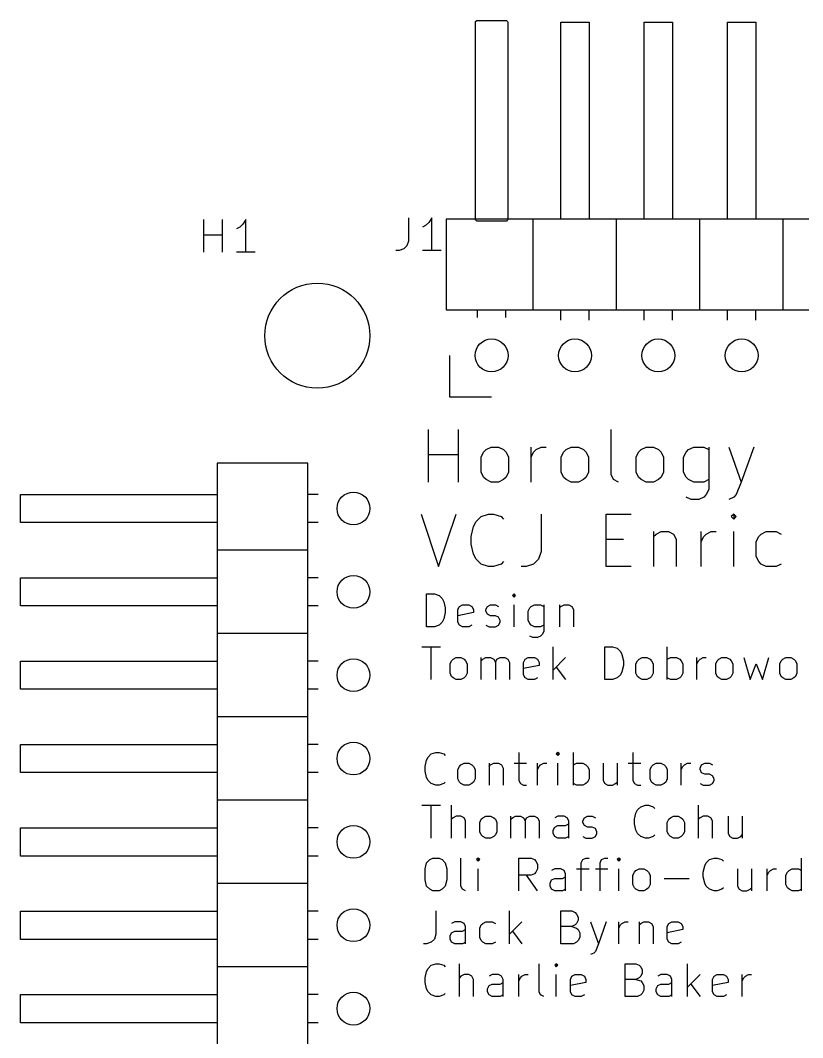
# Model space of a CAD drawing. Extents: x 75 to 186, y -155 to -43.
# Drawn here: x 75.1 to 98.94, y -74.29 to -43.29 of the extents above; entities that cross this region are included whole.
import ezdxf

# ---------------------------------------------------------------- set-up
doc = ezdxf.new("R2010")
doc.units = 0
doc.layers.add('BLACK', color=7, linetype='CONTINUOUS')

msp = doc.modelspace()

# ---------------------------------------------------------------- linework, layer by layer
at = {"layer": 'BLACK', "linetype": 'CONTINUOUS'}
for p, q in [((88.97, -43.35), (88.974567, -43.327039)), ((88.97, -49.35), (88.97, -43.35)), ((88.974567, -43.327039), (89.007039, -43.294567)), ((89.007039, -43.294567), (89.03, -43.29)), ((89.03, -43.29), (89.89, -43.29)), ((89.89, -43.29), (89.912961, -43.294567)), ((89.912961, -43.294567), (89.945433, -43.327039)), ((89.945433, -43.327039), (89.95, -43.35)), ((89.95, -43.35), (89.95, -49.35)), ((91.57, -43.35), (92.43, -43.35)), ((91.57, -49.35), (91.57, -43.35)), ((92.43, -43.35), (92.43, -49.35)), ((94.11, -43.35), (94.97, -43.35)), ((94.11, -49.35), (94.11, -43.35)), ((94.97, -43.35), (94.97, -49.35)), ((96.65, -43.35), (97.51, -43.35)), ((96.65, -49.35), (96.65, -43.35)), ((97.51, -43.35), (97.51, -49.35)), ((80.688095, -50.354819), (80.688095, -49.354819)), ((81.259523, -50.354819), (81.259523, -49.354819)), ((81.783333, -49.592914), (81.688095, -49.640533)), ((81.878571, -49.497676), (81.783333, -49.592914)), ((81.973809, -49.354819), (81.878571, -49.497676)), ((81.973809, -50.354819), (81.973809, -49.354819)), ((86.926666, -49.304819), (86.926666, -50.019104)), ((87.450476, -49.542914), (87.355238, -49.590533)), ((87.545714, -49.447676), (87.450476, -49.542914)), ((87.640952, -49.304819), (87.545714, -49.447676)), ((87.640952, -50.304819), (87.640952, -49.304819)), ((88.08, -49.35), (88.08, -52.11)), ((179.74, -49.35), (88.08, -49.35)), ((88.974567, -49.372961), (88.97, -49.35)), ((89.007039, -49.405433), (88.974567, -49.372961)), ((89.03, -49.41), (89.007039, -49.405433)), ((89.89, -49.41), (89.03, -49.41)), ((89.912961, -49.405433), (89.89, -49.41)), ((89.945433, -49.372961), (89.912961, -49.405433)), ((89.95, -49.35), (89.945433, -49.372961)), ((90.73, -52.11), (90.73, -49.35)), ((93.27, -52.11), (93.27, -49.35)), ((95.81, -52.11), (95.81, -49.35)), ((98.35, -52.11), (98.35, -49.35)), ((80.688095, -49.831009), (81.259523, -49.831009)), ((86.879047, -50.161961), (86.783809, -50.2572)), ((86.926666, -50.019104), (86.879047, -50.161961)), ((82.259523, -50.354819), (81.688095, -50.354819)), ((86.640952, -50.304819), (86.545714, -50.304819)), ((86.783809, -50.2572), (86.640952, -50.304819)), ((87.926666, -50.304819), (87.355238, -50.304819)), ((88.08, -52.11), (179.74, -52.11)), ((89.03, -52.34), (89.03, -52.11)), ((89.89, -52.34), (89.89, -52.11)), ((91.57, -52.422642), (91.57, -52.11)), ((92.43, -52.422642), (92.43, -52.11)), ((94.11, -52.422642), (94.11, -52.11)), ((94.97, -52.422642), (94.97, -52.11)), ((96.65, -52.422642), (96.65, -52.11)), ((97.51, -52.422642), (97.51, -52.11)), ((88.19, -54.77), (88.19, -53.5)), ((89.46, -54.77), (88.19, -54.77)), ((87.541478, -57.35955), (87.541478, -55.75955)), ((88.455764, -57.35955), (88.455764, -55.75955)), ((93.103382, -57.130979), (93.103382, -55.75955)), ((89.217668, -56.445264), (89.293858, -56.369074)), ((89.293858, -56.369074), (89.446239, -56.292883)), ((89.446239, -56.292883), (89.674811, -56.292883)), ((89.674811, -56.292883), (89.827192, -56.369074)), ((89.827192, -56.369074), (89.903382, -56.445264)), ((90.665287, -57.35955), (90.665287, -56.292883)), ((90.741477, -56.445264), (90.817668, -56.369074)), ((90.817668, -56.369074), (90.970049, -56.292883)), ((90.970049, -56.292883), (91.12243, -56.292883)), ((91.655763, -56.445264), (91.731953, -56.369074)), ((91.731953, -56.369074), (91.884334, -56.292883)), ((91.884334, -56.292883), (92.112906, -56.292883)), ((92.112906, -56.292883), (92.265287, -56.369074)), ((92.265287, -56.369074), (92.341477, -56.445264)), ((93.941477, -56.445264), (94.017667, -56.369074)), ((94.017667, -56.369074), (94.170048, -56.292883)), ((94.170048, -56.292883), (94.39862, -56.292883)), ((94.39862, -56.292883), (94.551001, -56.369074)), ((94.551001, -56.369074), (94.627191, -56.445264)), ((95.389096, -56.445264), (95.465286, -56.369074)), ((95.465286, -56.369074), (95.617667, -56.292883)), ((95.617667, -56.292883), (95.922429, -56.292883)), ((95.922429, -56.292883), (96.07481, -56.369074)), ((96.07481, -56.292883), (96.07481, -57.588121)), ((96.684334, -56.292883), (97.065286, -57.35955)), ((97.446239, -56.292883), (97.065286, -57.35955)), ((87.541478, -56.521455), (88.455764, -56.521455)), ((89.141477, -56.597645), (89.217668, -56.445264)), ((89.141477, -57.054788), (89.141477, -56.597645)), ((89.903382, -56.445264), (89.979573, -56.597645)), ((89.979573, -56.597645), (89.979573, -57.054788)), ((90.665287, -56.597645), (90.741477, -56.445264)), ((91.579572, -56.597645), (91.655763, -56.445264)), ((91.579572, -57.054788), (91.579572, -56.597645)), ((92.341477, -56.445264), (92.417668, -56.597645)), ((92.417668, -56.597645), (92.417668, -57.054788)), ((93.865286, -56.597645), (93.941477, -56.445264)), ((93.865286, -57.054788), (93.865286, -56.597645)), ((94.627191, -56.445264), (94.703382, -56.597645)), ((94.703382, -56.597645), (94.703382, -57.054788)), ((95.312905, -56.597645), (95.389096, -56.445264)), ((95.312905, -57.054788), (95.312905, -56.597645)), ((81.1, -56.785), (81.1, -148.445)), ((83.86, -56.785), (81.1, -56.785)), ((83.86, -148.445), (83.86, -56.785)), ((89.217668, -57.207169), (89.141477, -57.054788)), ((89.293858, -57.28336), (89.217668, -57.207169)), ((89.446239, -57.35955), (89.293858, -57.28336)), ((89.827192, -57.28336), (89.674811, -57.35955)), ((89.903382, -57.207169), (89.827192, -57.28336)), ((89.979573, -57.054788), (89.903382, -57.207169)), ((91.655763, -57.207169), (91.579572, -57.054788)), ((91.731953, -57.28336), (91.655763, -57.207169)), ((91.884334, -57.35955), (91.731953, -57.28336)), ((92.265287, -57.28336), (92.112906, -57.35955)), ((92.341477, -57.207169), (92.265287, -57.28336)), ((92.417668, -57.054788), (92.341477, -57.207169)), ((93.179572, -57.28336), (93.103382, -57.130979)), ((93.331953, -57.35955), (93.179572, -57.28336)), ((93.941477, -57.207169), (93.865286, -57.054788)), ((94.017667, -57.28336), (93.941477, -57.207169)), ((94.170048, -57.35955), (94.017667, -57.28336)), ((94.551001, -57.28336), (94.39862, -57.35955)), ((94.627191, -57.207169), (94.551001, -57.28336)), ((94.703382, -57.054788), (94.627191, -57.207169)), ((95.389096, -57.207169), (95.312905, -57.054788)), ((95.465286, -57.28336), (95.389096, -57.207169)), ((95.617667, -57.35955), (95.465286, -57.28336)), ((96.07481, -57.28336), (95.922429, -57.35955)), ((89.674811, -57.35955), (89.446239, -57.35955)), ((92.112906, -57.35955), (91.884334, -57.35955)), ((94.39862, -57.35955), (94.170048, -57.35955)), ((95.922429, -57.35955), (95.617667, -57.35955)), ((96.07481, -57.588121), (95.99862, -57.740502)), ((97.065286, -57.35955), (96.912905, -57.740502)), ((75.1, -57.735), (81.1, -57.735)), ((75.1, -58.595), (75.1, -57.735)), ((84.172642, -57.735), (83.86, -57.735)), ((95.541477, -57.892883), (95.389096, -57.816693)), ((95.770048, -57.892883), (95.541477, -57.892883)), ((95.922429, -57.816693), (95.770048, -57.892883)), ((95.99862, -57.740502), (95.922429, -57.816693)), ((96.836715, -57.816693), (96.684334, -57.892883)), ((96.912905, -57.740502), (96.836715, -57.816693)), ((87.312906, -58.33546), (87.84624, -59.93546)), ((87.84624, -59.93546), (88.379573, -58.33546)), ((88.912907, -58.716412), (88.989097, -58.564031)), ((88.989097, -58.564031), (89.141478, -58.41165)), ((89.141478, -58.41165), (89.37005, -58.33546)), ((89.37005, -58.33546), (89.522431, -58.33546)), ((89.522431, -58.33546), (89.751002, -58.41165)), ((89.751002, -58.41165), (89.827193, -58.487841)), ((90.97005, -58.33546), (90.97005, -59.478317)), ((92.951003, -59.93546), (92.951003, -58.33546)), ((92.951003, -58.33546), (93.712908, -58.33546)), ((96.836717, -58.33546), (96.760526, -58.41165)), ((96.760526, -58.41165), (96.836717, -58.487841)), ((96.912907, -58.41165), (96.836717, -58.33546)), ((96.836717, -58.33546), (96.836717, -58.487841)), ((96.836717, -58.487841), (96.912907, -58.41165)), ((81.1, -58.595), (75.1, -58.595)), ((84.172642, -58.595), (83.86, -58.595)), ((88.836716, -59.021174), (88.912907, -58.716412)), ((94.398622, -58.868793), (94.398622, -59.93546)), ((94.474812, -58.944984), (94.627193, -58.868793)), ((94.627193, -58.868793), (94.855765, -58.868793)), ((94.855765, -58.868793), (95.008146, -58.944984)), ((95.846241, -59.93546), (95.846241, -58.868793)), ((95.998622, -58.944984), (96.151003, -58.868793)), ((96.151003, -58.868793), (96.303384, -58.868793)), ((96.836717, -59.93546), (96.836717, -58.868793)), ((97.674812, -58.944984), (97.827193, -58.868793)), ((97.827193, -58.868793), (98.131955, -58.868793)), ((98.131955, -58.868793), (98.284336, -58.944984)), ((88.836716, -59.249746), (88.836716, -59.021174)), ((92.951003, -59.097365), (93.484336, -59.097365)), ((94.398622, -59.021174), (94.474812, -58.944984)), ((95.008146, -58.944984), (95.084336, -59.097365)), ((95.084336, -59.097365), (95.084336, -59.93546)), ((95.846241, -59.173555), (95.922431, -59.021174)), ((95.922431, -59.021174), (95.998622, -58.944984)), ((97.522431, -59.173555), (97.598622, -59.021174)), ((97.522431, -59.630698), (97.522431, -59.173555)), ((97.598622, -59.021174), (97.674812, -58.944984)), ((83.86, -59.435), (81.1, -59.435)), ((88.912907, -59.554508), (88.836716, -59.249746)), ((90.97005, -59.478317), (90.893859, -59.706889)), ((88.989097, -59.706889), (88.912907, -59.554508)), ((89.141478, -59.85927), (88.989097, -59.706889)), ((89.827193, -59.783079), (89.751002, -59.85927)), ((90.893859, -59.706889), (90.741478, -59.85927)), ((97.598622, -59.783079), (97.522431, -59.630698)), ((97.674812, -59.85927), (97.598622, -59.783079)), ((89.37005, -59.93546), (89.141478, -59.85927)), ((89.522431, -59.93546), (89.37005, -59.93546)), ((89.751002, -59.85927), (89.522431, -59.93546)), ((90.512907, -59.93546), (90.360526, -59.93546)), ((90.741478, -59.85927), (90.512907, -59.93546)), ((93.712908, -59.93546), (92.951003, -59.93546)), ((97.827193, -59.93546), (97.674812, -59.85927)), ((98.131955, -59.93546), (97.827193, -59.93546)), ((98.284336, -59.85927), (98.131955, -59.93546)), ((75.1, -60.275), (81.1, -60.275)), ((75.1, -61.135), (75.1, -60.275)), ((84.172642, -60.275), (83.86, -60.275)), ((87.478884, -61.767419), (87.478884, -60.767419)), ((87.478884, -60.767419), (87.716979, -60.767419)), ((87.716979, -60.767419), (87.859836, -60.815038)), ((87.859836, -60.815038), (87.955074, -60.910276)), ((87.955074, -60.910276), (88.002693, -61.005514)), ((88.002693, -61.005514), (88.050312, -61.19599)), ((90.145551, -60.767419), (90.097932, -60.815038)), ((90.097932, -60.815038), (90.145551, -60.862657)), ((90.19317, -60.815038), (90.145551, -60.767419)), ((90.145551, -60.767419), (90.145551, -60.862657)), ((90.145551, -60.862657), (90.19317, -60.815038)), ((81.1, -61.135), (75.1, -61.135)), ((84.172642, -61.135), (83.86, -61.135)), ((88.050312, -61.338847), (88.002693, -61.529323)), ((88.050312, -61.19599), (88.050312, -61.338847)), ((88.431265, -61.243609), (88.478884, -61.148371)), ((88.431265, -61.624561), (88.431265, -61.243609)), ((88.907455, -61.338847), (88.431265, -61.434085)), ((88.478884, -61.148371), (88.574122, -61.100752)), ((88.574122, -61.100752), (88.764598, -61.100752)), ((88.764598, -61.100752), (88.859836, -61.148371)), ((88.859836, -61.148371), (88.907455, -61.243609)), ((88.907455, -61.243609), (88.907455, -61.338847)), ((89.288408, -61.243609), (89.336027, -61.148371)), ((89.288408, -61.291228), (89.288408, -61.243609)), ((89.336027, -61.386466), (89.288408, -61.291228)), ((89.336027, -61.148371), (89.431265, -61.100752)), ((89.431265, -61.100752), (89.574122, -61.100752)), ((89.574122, -61.100752), (89.66936, -61.148371)), ((90.145551, -61.767419), (90.145551, -61.100752)), ((90.574122, -61.291228), (90.621741, -61.19599)), ((90.574122, -61.576942), (90.574122, -61.291228)), ((90.621741, -61.19599), (90.66936, -61.148371)), ((90.66936, -61.148371), (90.764598, -61.100752)), ((90.764598, -61.100752), (90.955074, -61.100752)), ((90.955074, -61.100752), (91.050312, -61.148371)), ((91.050312, -61.100752), (91.050312, -61.910276)), ((91.526503, -61.100752), (91.526503, -61.767419)), ((91.526503, -61.19599), (91.574122, -61.148371)), ((91.574122, -61.148371), (91.66936, -61.100752)), ((91.66936, -61.100752), (91.812217, -61.100752)), ((91.812217, -61.100752), (91.907455, -61.148371)), ((91.907455, -61.148371), (91.955074, -61.243609)), ((91.955074, -61.243609), (91.955074, -61.767419)), ((87.955074, -61.624561), (87.859836, -61.7198)), ((88.002693, -61.529323), (87.955074, -61.624561)), ((88.478884, -61.7198), (88.431265, -61.624561)), ((89.431265, -61.434085), (89.336027, -61.386466)), ((89.574122, -61.434085), (89.431265, -61.434085)), ((89.66936, -61.481704), (89.574122, -61.434085)), ((89.716979, -61.576942), (89.66936, -61.481704)), ((89.66936, -61.7198), (89.716979, -61.624561)), ((89.716979, -61.624561), (89.716979, -61.576942)), ((90.621741, -61.67218), (90.574122, -61.576942)), ((90.66936, -61.7198), (90.621741, -61.67218)), ((83.86, -61.975), (81.1, -61.975)), ((87.716979, -61.767419), (87.478884, -61.767419)), ((87.859836, -61.7198), (87.716979, -61.767419)), ((88.574122, -61.767419), (88.478884, -61.7198)), ((88.764598, -61.767419), (88.574122, -61.767419)), ((88.859836, -61.7198), (88.764598, -61.767419)), ((89.288408, -61.7198), (89.383646, -61.767419)), ((89.383646, -61.767419), (89.574122, -61.767419)), ((89.574122, -61.767419), (89.66936, -61.7198)), ((90.764598, -61.767419), (90.66936, -61.7198)), ((90.955074, -61.767419), (90.764598, -61.767419)), ((91.050312, -61.7198), (90.955074, -61.767419)), ((91.050312, -61.910276), (91.002693, -62.005514)), ((90.716979, -62.100752), (90.621741, -62.053133)), ((90.859836, -62.100752), (90.716979, -62.100752)), ((90.955074, -62.053133), (90.859836, -62.100752)), ((91.002693, -62.005514), (90.955074, -62.053133)), ((87.336027, -62.377363), (87.907455, -62.377363)), ((87.621741, -63.377363), (87.621741, -62.377363)), ((91.336027, -63.377363), (91.336027, -62.377363)), ((92.907456, -63.377363), (92.907456, -62.377363)), ((92.907456, -62.377363), (93.145551, -62.377363)), ((93.145551, -62.377363), (93.288408, -62.424982)), ((93.288408, -62.424982), (93.383646, -62.52022)), ((93.383646, -62.52022), (93.431265, -62.615458)), ((93.431265, -62.615458), (93.478884, -62.805934)), ((94.812218, -63.377363), (94.812218, -62.377363)), ((75.1, -62.815), (81.1, -62.815)), ((75.1, -63.675), (75.1, -62.815)), ((84.172642, -62.815), (83.86, -62.815)), ((88.19317, -62.901172), (88.240789, -62.805934)), ((88.19317, -63.186886), (88.19317, -62.901172)), ((88.240789, -62.805934), (88.288408, -62.758315)), ((88.288408, -62.758315), (88.383646, -62.710696)), ((88.383646, -62.710696), (88.526503, -62.710696)), ((88.526503, -62.710696), (88.621741, -62.758315)), ((88.621741, -62.758315), (88.66936, -62.805934)), ((88.66936, -62.805934), (88.716979, -62.901172)), ((88.716979, -62.901172), (88.716979, -63.186886)), ((89.145551, -63.377363), (89.145551, -62.710696)), ((89.145551, -62.805934), (89.19317, -62.758315)), ((89.19317, -62.758315), (89.288408, -62.710696)), ((89.288408, -62.710696), (89.431265, -62.710696)), ((89.431265, -62.710696), (89.526503, -62.758315)), ((89.526503, -62.758315), (89.574122, -62.853553)), ((89.574122, -62.853553), (89.621741, -62.758315)), ((89.574122, -62.853553), (89.574122, -63.377363)), ((89.621741, -62.758315), (89.716979, -62.710696)), ((89.716979, -62.710696), (89.859836, -62.710696)), ((89.859836, -62.710696), (89.955075, -62.758315)), ((89.955075, -62.758315), (90.002694, -62.853553)), ((90.002694, -62.853553), (90.002694, -63.377363)), ((90.431265, -62.853553), (90.478884, -62.758315)), ((90.431265, -63.234505), (90.431265, -62.853553)), ((90.478884, -62.758315), (90.574122, -62.710696)), ((90.574122, -62.710696), (90.764598, -62.710696)), ((90.764598, -62.710696), (90.859836, -62.758315)), ((90.859836, -62.758315), (90.907455, -62.853553)), ((90.907455, -62.853553), (90.907455, -62.948791)), ((91.716979, -62.710696), (91.336027, -63.091648)), ((93.478884, -62.805934), (93.478884, -62.948791)), ((93.859837, -62.901172), (93.907456, -62.805934)), ((93.859837, -63.186886), (93.859837, -62.901172)), ((93.907456, -62.805934), (93.955075, -62.758315)), ((93.955075, -62.758315), (94.050313, -62.710696)), ((94.050313, -62.710696), (94.19317, -62.710696)), ((94.19317, -62.710696), (94.288408, -62.758315)), ((94.288408, -62.758315), (94.336027, -62.805934)), ((94.336027, -62.805934), (94.383646, -62.901172)), ((94.383646, -62.901172), (94.383646, -63.186886)), ((94.812218, -62.758315), (94.907456, -62.710696)), ((94.907456, -62.710696), (95.097932, -62.710696)), ((95.097932, -62.710696), (95.19317, -62.758315)), ((95.19317, -62.758315), (95.240789, -62.805934)), ((95.240789, -62.805934), (95.288408, -62.901172)), ((95.288408, -62.901172), (95.288408, -63.186886)), ((95.71698, -63.377363), (95.71698, -62.710696)), ((95.71698, -62.901172), (95.764599, -62.805934)), ((95.764599, -62.805934), (95.812218, -62.758315)), ((95.812218, -62.758315), (95.907456, -62.710696)), ((95.907456, -62.710696), (96.002694, -62.710696)), ((96.288409, -62.901172), (96.336028, -62.805934)), ((96.288409, -63.186886), (96.288409, -62.901172)), ((96.336028, -62.805934), (96.383647, -62.758315)), ((96.383647, -62.758315), (96.478885, -62.710696)), ((96.478885, -62.710696), (96.621742, -62.710696)), ((96.621742, -62.710696), (96.71698, -62.758315)), ((96.71698, -62.758315), (96.764599, -62.805934)), ((96.764599, -62.805934), (96.812218, -62.901172)), ((96.812218, -62.901172), (96.812218, -63.186886)), ((97.145552, -62.710696), (97.336028, -63.377363)), ((97.336028, -63.377363), (97.526504, -62.901172)), ((97.526504, -62.901172), (97.71698, -63.377363)), ((97.71698, -63.377363), (97.907456, -62.710696)), ((98.24079, -62.901172), (98.288409, -62.805934)), ((98.24079, -63.186886), (98.24079, -62.901172)), ((98.288409, -62.805934), (98.336028, -62.758315)), ((98.336028, -62.758315), (98.431266, -62.710696)), ((98.431266, -62.710696), (98.574123, -62.710696)), ((98.574123, -62.710696), (98.669361, -62.758315)), ((98.669361, -62.758315), (98.71698, -62.805934)), ((98.71698, -62.805934), (98.764599, -62.901172)), ((98.764599, -62.901172), (98.764599, -63.186886)), ((88.240789, -63.282124), (88.19317, -63.186886)), ((88.716979, -63.186886), (88.66936, -63.282124)), ((90.907455, -62.948791), (90.431265, -63.044029)), ((90.478884, -63.329744), (90.431265, -63.234505)), ((91.431265, -62.99641), (91.716979, -63.377363)), ((93.383646, -63.234505), (93.288408, -63.329744)), ((93.431265, -63.139267), (93.383646, -63.234505)), ((93.478884, -62.948791), (93.431265, -63.139267)), ((93.907456, -63.282124), (93.859837, -63.186886)), ((94.383646, -63.186886), (94.336027, -63.282124)), ((95.288408, -63.186886), (95.240789, -63.282124)), ((96.336028, -63.282124), (96.288409, -63.186886)), ((96.812218, -63.186886), (96.764599, -63.282124)), ((98.288409, -63.282124), (98.24079, -63.186886)), ((98.764599, -63.186886), (98.71698, -63.282124)), ((88.288408, -63.329744), (88.240789, -63.282124)), ((88.383646, -63.377363), (88.288408, -63.329744)), ((88.526503, -63.377363), (88.383646, -63.377363)), ((88.621741, -63.329744), (88.526503, -63.377363)), ((88.66936, -63.282124), (88.621741, -63.329744)), ((90.574122, -63.377363), (90.478884, -63.329744)), ((90.764598, -63.377363), (90.574122, -63.377363)), ((90.859836, -63.329744), (90.764598, -63.377363)), ((93.145551, -63.377363), (92.907456, -63.377363)), ((93.288408, -63.329744), (93.145551, -63.377363)), ((93.955075, -63.329744), (93.907456, -63.282124)), ((94.050313, -63.377363), (93.955075, -63.329744)), ((94.19317, -63.377363), (94.050313, -63.377363)), ((94.288408, -63.329744), (94.19317, -63.377363)), ((94.336027, -63.282124), (94.288408, -63.329744)), ((94.907456, -63.377363), (94.812218, -63.329744)), ((95.097932, -63.377363), (94.907456, -63.377363)), ((95.19317, -63.329744), (95.097932, -63.377363)), ((95.240789, -63.282124), (95.19317, -63.329744)), ((96.383647, -63.329744), (96.336028, -63.282124)), ((96.478885, -63.377363), (96.383647, -63.329744)), ((96.621742, -63.377363), (96.478885, -63.377363)), ((96.71698, -63.329744), (96.621742, -63.377363)), ((96.764599, -63.282124), (96.71698, -63.329744)), ((98.336028, -63.329744), (98.288409, -63.282124)), ((98.431266, -63.377363), (98.336028, -63.329744)), ((98.574123, -63.377363), (98.431266, -63.377363)), ((98.669361, -63.329744), (98.574123, -63.377363)), ((98.71698, -63.282124), (98.669361, -63.329744)), ((81.1, -63.675), (75.1, -63.675)), ((84.172642, -63.675), (83.86, -63.675)), ((83.86, -64.515), (81.1, -64.515)), ((75.1, -65.355), (81.1, -65.355)), ((75.1, -66.215), (75.1, -65.355)), ((84.172642, -65.355), (83.86, -65.355)), ((87.526503, -65.740108), (87.621741, -65.64487)), ((87.621741, -65.64487), (87.764598, -65.597251)), ((87.764598, -65.597251), (87.859836, -65.597251)), ((87.859836, -65.597251), (88.002693, -65.64487)), ((88.002693, -65.64487), (88.050312, -65.692489)), ((90.288408, -65.597251), (90.288408, -66.454393)), ((91.478885, -65.597251), (91.431266, -65.64487)), ((91.431266, -65.64487), (91.478885, -65.692489)), ((91.526504, -65.64487), (91.478885, -65.597251)), ((91.478885, -65.597251), (91.478885, -65.692489)), ((91.478885, -65.692489), (91.526504, -65.64487)), ((91.955075, -66.597251), (91.955075, -65.597251)), ((93.764599, -65.597251), (93.764599, -66.454393)), ((87.431265, -66.025822), (87.478884, -65.835346)), ((87.431265, -66.168679), (87.431265, -66.025822)), ((87.478884, -65.835346), (87.526503, -65.740108)), ((88.431265, -66.12106), (88.478884, -66.025822)), ((88.478884, -66.025822), (88.526503, -65.978203)), ((88.526503, -65.978203), (88.621741, -65.930584)), ((88.621741, -65.930584), (88.764598, -65.930584)), ((88.764598, -65.930584), (88.859836, -65.978203)), ((88.859836, -65.978203), (88.907455, -66.025822)), ((88.907455, -66.025822), (88.955074, -66.12106)), ((89.383646, -65.930584), (89.383646, -66.597251)), ((89.383646, -66.025822), (89.431265, -65.978203)), ((89.431265, -65.978203), (89.526503, -65.930584)), ((89.526503, -65.930584), (89.66936, -65.930584)), ((89.66936, -65.930584), (89.764598, -65.978203)), ((89.764598, -65.978203), (89.812217, -66.073441)), ((90.145551, -65.930584), (90.526503, -65.930584)), ((90.859837, -66.597251), (90.859837, -65.930584)), ((90.859837, -66.12106), (90.907456, -66.025822)), ((90.907456, -66.025822), (90.955075, -65.978203)), ((90.955075, -65.978203), (91.050313, -65.930584)), ((91.050313, -65.930584), (91.145551, -65.930584)), ((91.478885, -66.597251), (91.478885, -65.930584)), ((91.955075, -65.978203), (92.050313, -65.930584)), ((92.050313, -65.930584), (92.240789, -65.930584)), ((92.240789, -65.930584), (92.336027, -65.978203)), ((92.336027, -65.978203), (92.383646, -66.025822)), ((92.383646, -66.025822), (92.431265, -66.12106)), ((92.859837, -65.930584), (92.859837, -66.454393)), ((93.288408, -65.930584), (93.288408, -66.597251)), ((93.621742, -65.930584), (94.002694, -65.930584)), ((94.288409, -66.12106), (94.336028, -66.025822)), ((94.336028, -66.025822), (94.383647, -65.978203)), ((94.383647, -65.978203), (94.478885, -65.930584)), ((94.478885, -65.930584), (94.621742, -65.930584)), ((94.621742, -65.930584), (94.71698, -65.978203)), ((94.71698, -65.978203), (94.764599, -66.025822)), ((94.764599, -66.025822), (94.812218, -66.12106)), ((95.24079, -66.597251), (95.24079, -65.930584)), ((95.24079, -66.12106), (95.288409, -66.025822)), ((95.288409, -66.025822), (95.336028, -65.978203)), ((95.336028, -65.978203), (95.431266, -65.930584)), ((95.431266, -65.930584), (95.526504, -65.930584)), ((95.812219, -66.073441), (95.859838, -65.978203)), ((95.859838, -65.978203), (95.955076, -65.930584)), ((95.955076, -65.930584), (96.097933, -65.930584)), ((96.097933, -65.930584), (96.193171, -65.978203)), ((81.1, -66.215), (75.1, -66.215)), ((84.172642, -66.215), (83.86, -66.215)), ((87.478884, -66.359155), (87.431265, -66.168679)), ((88.431265, -66.406774), (88.431265, -66.12106)), ((88.955074, -66.12106), (88.955074, -66.406774)), ((89.812217, -66.073441), (89.812217, -66.597251)), ((92.431265, -66.12106), (92.431265, -66.406774)), ((94.288409, -66.406774), (94.288409, -66.12106)), ((94.812218, -66.12106), (94.812218, -66.406774)), ((95.812219, -66.12106), (95.812219, -66.073441)), ((95.859838, -66.216298), (95.812219, -66.12106)), ((95.955076, -66.263917), (95.859838, -66.216298)), ((96.097933, -66.263917), (95.955076, -66.263917)), ((96.193171, -66.311536), (96.097933, -66.263917)), ((96.24079, -66.406774), (96.193171, -66.311536)), ((87.526503, -66.454393), (87.478884, -66.359155)), ((87.621741, -66.549632), (87.526503, -66.454393)), ((87.764598, -66.597251), (87.621741, -66.549632)), ((87.859836, -66.597251), (87.764598, -66.597251)), ((88.002693, -66.549632), (87.859836, -66.597251)), ((88.050312, -66.502012), (88.002693, -66.549632)), ((88.478884, -66.502012), (88.431265, -66.406774)), ((88.526503, -66.549632), (88.478884, -66.502012)), ((88.621741, -66.597251), (88.526503, -66.549632)), ((88.764598, -66.597251), (88.621741, -66.597251)), ((88.859836, -66.549632), (88.764598, -66.597251)), ((88.907455, -66.502012), (88.859836, -66.549632)), ((88.955074, -66.406774), (88.907455, -66.502012)), ((90.288408, -66.454393), (90.336027, -66.549632)), ((90.336027, -66.549632), (90.431265, -66.597251)), ((90.431265, -66.597251), (90.526503, -66.597251)), ((92.050313, -66.597251), (91.955075, -66.549632)), ((92.240789, -66.597251), (92.050313, -66.597251)), ((92.336027, -66.549632), (92.240789, -66.597251)), ((92.383646, -66.502012), (92.336027, -66.549632)), ((92.431265, -66.406774), (92.383646, -66.502012)), ((92.859837, -66.454393), (92.907456, -66.549632)), ((92.907456, -66.549632), (93.002694, -66.597251)), ((93.002694, -66.597251), (93.145551, -66.597251)), ((93.145551, -66.597251), (93.240789, -66.549632)), ((93.240789, -66.549632), (93.288408, -66.502012)), ((93.764599, -66.454393), (93.812218, -66.549632)), ((93.812218, -66.549632), (93.907456, -66.597251)), ((93.907456, -66.597251), (94.002694, -66.597251)), ((94.336028, -66.502012), (94.288409, -66.406774)), ((94.383647, -66.549632), (94.336028, -66.502012)), ((94.478885, -66.597251), (94.383647, -66.549632)), ((94.621742, -66.597251), (94.478885, -66.597251)), ((94.71698, -66.549632), (94.621742, -66.597251)), ((94.764599, -66.502012), (94.71698, -66.549632)), ((94.812218, -66.406774), (94.764599, -66.502012)), ((95.812219, -66.549632), (95.907457, -66.597251)), ((95.907457, -66.597251), (96.097933, -66.597251)), ((96.097933, -66.597251), (96.193171, -66.549632)), ((96.193171, -66.549632), (96.24079, -66.454393)), ((96.24079, -66.454393), (96.24079, -66.406774)), ((83.86, -67.055), (81.1, -67.055)), ((87.336027, -67.207195), (87.907455, -67.207195)), ((87.621741, -68.207195), (87.621741, -67.207195)), ((88.240789, -68.207195), (88.240789, -67.207195)), ((93.907456, -67.350052), (94.002694, -67.254814)), ((94.002694, -67.254814), (94.145551, -67.207195)), ((94.145551, -67.207195), (94.240789, -67.207195)), ((94.240789, -67.207195), (94.383646, -67.254814)), ((94.383646, -67.254814), (94.431265, -67.302433)), ((95.764599, -68.207195), (95.764599, -67.207195)), ((88.383646, -67.540528), (88.288408, -67.588147)), ((88.526503, -67.540528), (88.383646, -67.540528)), ((88.621741, -67.588147), (88.526503, -67.540528)), ((89.19317, -67.588147), (89.288408, -67.540528)), ((89.288408, -67.540528), (89.431265, -67.540528)), ((89.431265, -67.540528), (89.526503, -67.588147)), ((90.050313, -68.207195), (90.050313, -67.540528)), ((90.097932, -67.588147), (90.19317, -67.540528)), ((90.19317, -67.540528), (90.336027, -67.540528)), ((90.336027, -67.540528), (90.431265, -67.588147)), ((90.526503, -67.588147), (90.621741, -67.540528)), ((90.621741, -67.540528), (90.764598, -67.540528)), ((90.764598, -67.540528), (90.859837, -67.588147)), ((91.478884, -67.540528), (91.383646, -67.588147)), ((91.66936, -67.540528), (91.478884, -67.540528)), ((91.764598, -67.588147), (91.66936, -67.540528)), ((92.288408, -67.588147), (92.383646, -67.540528)), ((92.383646, -67.540528), (92.526503, -67.540528)), ((92.526503, -67.540528), (92.621741, -67.588147)), ((93.812218, -67.635766), (93.859837, -67.44529)), ((93.859837, -67.44529), (93.907456, -67.350052)), ((94.907456, -67.588147), (95.002694, -67.540528)), ((95.002694, -67.540528), (95.145551, -67.540528)), ((95.145551, -67.540528), (95.240789, -67.588147)), ((95.907456, -67.540528), (95.812218, -67.588147)), ((96.050313, -67.540528), (95.907456, -67.540528)), ((96.145551, -67.588147), (96.050313, -67.540528)), ((96.669361, -67.540528), (96.669361, -68.064337)), ((97.097932, -67.540528), (97.097932, -68.207195)), ((88.288408, -67.588147), (88.240789, -67.635766)), ((88.66936, -67.683385), (88.621741, -67.588147)), ((88.66936, -68.207195), (88.66936, -67.683385)), ((89.097932, -67.731004), (89.145551, -67.635766)), ((89.097932, -68.016718), (89.097932, -67.731004)), ((89.145551, -67.635766), (89.19317, -67.588147)), ((89.526503, -67.588147), (89.574122, -67.635766)), ((89.574122, -67.635766), (89.621741, -67.731004)), ((89.621741, -67.731004), (89.621741, -68.016718)), ((90.050313, -67.635766), (90.097932, -67.588147)), ((90.431265, -67.588147), (90.478884, -67.683385)), ((90.478884, -67.683385), (90.526503, -67.588147)), ((90.478884, -67.683385), (90.478884, -68.207195)), ((90.859837, -67.588147), (90.907456, -67.683385)), ((90.907456, -67.683385), (90.907456, -68.207195)), ((91.336027, -67.969099), (91.383646, -67.873861)), ((91.383646, -67.873861), (91.478884, -67.826242)), ((91.478884, -67.826242), (91.716979, -67.826242)), ((91.716979, -67.826242), (91.812217, -67.778623)), ((91.812217, -67.683385), (91.764598, -67.588147)), ((91.812217, -68.207195), (91.812217, -67.683385)), ((92.240789, -67.683385), (92.288408, -67.588147)), ((92.240789, -67.731004), (92.240789, -67.683385)), ((92.288408, -67.826242), (92.240789, -67.731004)), ((92.383646, -67.873861), (92.288408, -67.826242)), ((92.526503, -67.873861), (92.383646, -67.873861)), ((92.621741, -67.92148), (92.526503, -67.873861)), ((93.812218, -67.778623), (93.812218, -67.635766)), ((93.859837, -67.969099), (93.812218, -67.778623)), ((94.812218, -67.731004), (94.859837, -67.635766)), ((94.812218, -68.016718), (94.812218, -67.731004)), ((94.859837, -67.635766), (94.907456, -67.588147)), ((95.240789, -67.588147), (95.288408, -67.635766)), ((95.288408, -67.635766), (95.336027, -67.731004)), ((95.336027, -67.731004), (95.336027, -68.016718)), ((95.812218, -67.588147), (95.764599, -67.635766)), ((96.19317, -67.683385), (96.145551, -67.588147)), ((96.19317, -68.207195), (96.19317, -67.683385)), ((75.1, -67.895), (81.1, -67.895)), ((75.1, -68.755), (75.1, -67.895)), ((84.172642, -67.895), (83.86, -67.895)), ((89.145551, -68.111956), (89.097932, -68.016718)), ((89.19317, -68.159576), (89.145551, -68.111956)), ((89.288408, -68.207195), (89.19317, -68.159576)), ((89.526503, -68.159576), (89.431265, -68.207195)), ((89.574122, -68.111956), (89.526503, -68.159576)), ((89.621741, -68.016718), (89.574122, -68.111956)), ((91.336027, -68.064337), (91.336027, -67.969099)), ((91.383646, -68.159576), (91.336027, -68.064337)), ((91.478884, -68.207195), (91.383646, -68.159576)), ((91.812217, -68.159576), (91.716979, -68.207195)), ((92.240789, -68.159576), (92.336027, -68.207195)), ((92.526503, -68.207195), (92.621741, -68.159576)), ((92.66936, -68.016718), (92.621741, -67.92148)), ((92.621741, -68.159576), (92.66936, -68.064337)), ((92.66936, -68.064337), (92.66936, -68.016718)), ((93.907456, -68.064337), (93.859837, -67.969099)), ((94.002694, -68.159576), (93.907456, -68.064337)), ((94.145551, -68.207195), (94.002694, -68.159576)), ((94.383646, -68.159576), (94.240789, -68.207195)), ((94.431265, -68.111956), (94.383646, -68.159576)), ((94.859837, -68.111956), (94.812218, -68.016718)), ((94.907456, -68.159576), (94.859837, -68.111956)), ((95.002694, -68.207195), (94.907456, -68.159576)), ((95.240789, -68.159576), (95.145551, -68.207195)), ((95.288408, -68.111956), (95.240789, -68.159576)), ((95.336027, -68.016718), (95.288408, -68.111956)), ((96.669361, -68.064337), (96.71698, -68.159576)), ((96.71698, -68.159576), (96.812218, -68.207195)), ((96.955075, -68.207195), (97.050313, -68.159576)), ((97.050313, -68.159576), (97.097932, -68.111956)), ((89.431265, -68.207195), (89.288408, -68.207195)), ((91.716979, -68.207195), (91.478884, -68.207195)), ((92.336027, -68.207195), (92.526503, -68.207195)), ((94.240789, -68.207195), (94.145551, -68.207195)), ((95.145551, -68.207195), (95.002694, -68.207195)), ((96.812218, -68.207195), (96.955075, -68.207195)), ((81.1, -68.755), (75.1, -68.755)), ((84.172642, -68.755), (83.86, -68.755)), ((87.574122, -68.864758), (87.66936, -68.817139)), ((87.66936, -68.817139), (87.859836, -68.817139)), ((87.859836, -68.817139), (87.955074, -68.864758)), ((88.526503, -69.674281), (88.526503, -68.817139)), ((89.050313, -68.817139), (89.002694, -68.864758)), ((89.097932, -68.864758), (89.050313, -68.817139)), ((89.050313, -68.817139), (89.050313, -68.912377)), ((90.288408, -69.817139), (90.288408, -68.817139)), ((90.288408, -68.817139), (90.66936, -68.817139)), ((90.66936, -68.817139), (90.764598, -68.864758)), ((92.240789, -68.864758), (92.336027, -68.817139)), ((92.336027, -68.817139), (92.431265, -68.817139)), ((92.812218, -68.864758), (92.907456, -68.817139)), ((92.907456, -68.817139), (93.002694, -68.817139)), ((93.336028, -68.817139), (93.288409, -68.864758)), ((93.383647, -68.864758), (93.336028, -68.817139)), ((93.336028, -68.817139), (93.336028, -68.912377)), ((96.097932, -68.864758), (96.240789, -68.817139)), ((96.240789, -68.817139), (96.336027, -68.817139)), ((96.336027, -68.817139), (96.478884, -68.864758)), ((98.907456, -69.817139), (98.907456, -68.817139)), ((87.431265, -69.150472), (87.478884, -68.959996)), ((87.478884, -68.959996), (87.574122, -68.864758)), ((87.955074, -68.864758), (88.050312, -68.959996)), ((88.050312, -68.959996), (88.097931, -69.150472)), ((89.002694, -68.864758), (89.050313, -68.912377)), ((89.050313, -68.912377), (89.097932, -68.864758)), ((90.764598, -68.864758), (90.812217, -68.912377)), ((90.812217, -68.912377), (90.859836, -69.007615)), ((90.859836, -69.007615), (90.859836, -69.150472)), ((92.19317, -68.959996), (92.240789, -68.864758)), ((92.19317, -69.817139), (92.19317, -68.959996)), ((92.764599, -68.959996), (92.812218, -68.864758)), ((92.764599, -69.817139), (92.764599, -68.959996)), ((93.288409, -68.864758), (93.336028, -68.912377)), ((93.336028, -68.912377), (93.383647, -68.864758)), ((95.907456, -69.24571), (95.955075, -69.055234)), ((95.955075, -69.055234), (96.002694, -68.959996)), ((96.002694, -68.959996), (96.097932, -68.864758)), ((96.478884, -68.864758), (96.526503, -68.912377)), ((87.431265, -69.483805), (87.431265, -69.150472)), ((88.097931, -69.150472), (88.097931, -69.483805)), ((89.050313, -69.817139), (89.050313, -69.150472)), ((90.66936, -69.340948), (90.288408, -69.340948)), ((90.859836, -69.817139), (90.526503, -69.340948)), ((90.764598, -69.293329), (90.66936, -69.340948)), ((90.812217, -69.24571), (90.764598, -69.293329)), ((90.859836, -69.150472), (90.812217, -69.24571)), ((91.383646, -69.150472), (91.288408, -69.198091)), ((91.288408, -69.483805), (91.383646, -69.436186)), ((91.574122, -69.150472), (91.383646, -69.150472)), ((91.383646, -69.436186), (91.621741, -69.436186)), ((91.66936, -69.198091), (91.574122, -69.150472)), ((91.621741, -69.436186), (91.716979, -69.388567)), ((91.716979, -69.293329), (91.66936, -69.198091)), ((91.716979, -69.817139), (91.716979, -69.293329)), ((92.050313, -69.150472), (92.431265, -69.150472)), ((92.621742, -69.150472), (93.002694, -69.150472)), ((93.336028, -69.817139), (93.336028, -69.150472)), ((93.764599, -69.340948), (93.812218, -69.24571)), ((93.764599, -69.626662), (93.764599, -69.340948)), ((93.812218, -69.24571), (93.859837, -69.198091)), ((93.859837, -69.198091), (93.955075, -69.150472)), ((93.955075, -69.150472), (94.097932, -69.150472)), ((94.097932, -69.150472), (94.19317, -69.198091)), ((94.19317, -69.198091), (94.240789, -69.24571)), ((94.240789, -69.24571), (94.288408, -69.340948)), ((94.288408, -69.340948), (94.288408, -69.626662)), ((94.71698, -69.436186), (95.478885, -69.436186)), ((95.907456, -69.388567), (95.907456, -69.24571)), ((95.955075, -69.579043), (95.907456, -69.388567)), ((96.955075, -69.150472), (96.955075, -69.674281)), ((97.383646, -69.150472), (97.383646, -69.817139)), ((97.859837, -69.817139), (97.859837, -69.150472)), ((97.859837, -69.340948), (97.907456, -69.24571)), ((97.907456, -69.24571), (97.955075, -69.198091)), ((97.955075, -69.198091), (98.050313, -69.150472)), ((98.050313, -69.150472), (98.145551, -69.150472)), ((98.431266, -69.340948), (98.478885, -69.24571)), ((98.431266, -69.626662), (98.431266, -69.340948)), ((98.478885, -69.24571), (98.526504, -69.198091)), ((98.526504, -69.198091), (98.621742, -69.150472)), ((98.621742, -69.150472), (98.812218, -69.150472)), ((98.812218, -69.150472), (98.907456, -69.198091)), ((83.86, -69.595), (81.1, -69.595)), ((87.478884, -69.674281), (87.431265, -69.483805)), ((87.574122, -69.76952), (87.478884, -69.674281)), ((88.050312, -69.674281), (87.955074, -69.76952)), ((88.097931, -69.483805), (88.050312, -69.674281)), ((88.574122, -69.76952), (88.526503, -69.674281)), ((91.240789, -69.579043), (91.288408, -69.483805)), ((91.240789, -69.674281), (91.240789, -69.579043)), ((91.288408, -69.76952), (91.240789, -69.674281)), ((93.812218, -69.7219), (93.764599, -69.626662)), ((93.859837, -69.76952), (93.812218, -69.7219)), ((94.240789, -69.7219), (94.19317, -69.76952)), ((94.288408, -69.626662), (94.240789, -69.7219)), ((96.002694, -69.674281), (95.955075, -69.579043)), ((96.097932, -69.76952), (96.002694, -69.674281)), ((96.526503, -69.7219), (96.478884, -69.76952)), ((96.955075, -69.674281), (97.002694, -69.76952)), ((97.336027, -69.76952), (97.383646, -69.7219)), ((98.478885, -69.7219), (98.431266, -69.626662)), ((98.526504, -69.76952), (98.478885, -69.7219)), ((87.66936, -69.817139), (87.574122, -69.76952)), ((87.859836, -69.817139), (87.66936, -69.817139)), ((87.955074, -69.76952), (87.859836, -69.817139)), ((88.66936, -69.817139), (88.574122, -69.76952)), ((91.383646, -69.817139), (91.288408, -69.76952)), ((91.621741, -69.817139), (91.383646, -69.817139)), ((91.716979, -69.76952), (91.621741, -69.817139)), ((93.955075, -69.817139), (93.859837, -69.76952)), ((94.097932, -69.817139), (93.955075, -69.817139)), ((94.19317, -69.76952), (94.097932, -69.817139)), ((96.240789, -69.817139), (96.097932, -69.76952)), ((96.336027, -69.817139), (96.240789, -69.817139)), ((96.478884, -69.76952), (96.336027, -69.817139)), ((97.002694, -69.76952), (97.097932, -69.817139)), ((97.097932, -69.817139), (97.240789, -69.817139)), ((97.240789, -69.817139), (97.336027, -69.76952)), ((98.621742, -69.817139), (98.526504, -69.76952)), ((98.812218, -69.817139), (98.621742, -69.817139)), ((98.907456, -69.76952), (98.812218, -69.817139)), ((75.1, -70.435), (81.1, -70.435)), ((75.1, -71.295), (75.1, -70.435)), ((84.172642, -70.435), (83.86, -70.435)), ((87.764598, -70.427083), (87.764598, -71.141368)), ((90.002694, -71.427083), (90.002694, -70.427083)), ((91.574123, -71.427083), (91.574123, -70.427083)), ((91.574123, -70.427083), (91.907456, -70.427083)), ((91.907456, -70.427083), (92.002694, -70.474702)), ((92.002694, -70.474702), (92.050313, -70.522321)), ((92.050313, -70.522321), (92.097932, -70.617559)), ((92.097932, -70.617559), (92.097932, -70.712797)), ((88.336027, -70.760416), (88.240789, -70.808035)), ((88.526503, -70.760416), (88.336027, -70.760416)), ((88.621741, -70.808035), (88.526503, -70.760416)), ((88.66936, -70.903273), (88.621741, -70.808035)), ((88.66936, -71.427083), (88.66936, -70.903273)), ((89.097932, -70.950892), (89.145551, -70.855654)), ((89.097932, -71.236606), (89.097932, -70.950892)), ((89.145551, -70.855654), (89.19317, -70.808035)), ((89.19317, -70.808035), (89.288408, -70.760416)), ((89.288408, -70.760416), (89.478884, -70.760416)), ((89.478884, -70.760416), (89.574122, -70.808035)), ((90.383646, -70.760416), (90.002694, -71.141368)), ((91.907456, -70.903273), (91.574123, -70.903273)), ((92.002694, -70.855654), (91.907456, -70.903273)), ((91.907456, -70.903273), (92.050313, -70.950892)), ((92.050313, -70.808035), (92.002694, -70.855654)), ((92.097932, -70.712797), (92.050313, -70.808035)), ((92.050313, -70.950892), (92.097932, -70.998511)), ((92.478885, -70.760416), (92.71698, -71.427083)), ((92.955075, -70.760416), (92.71698, -71.427083)), ((93.336028, -71.427083), (93.336028, -70.760416)), ((93.336028, -70.950892), (93.383647, -70.855654)), ((93.383647, -70.855654), (93.431266, -70.808035)), ((93.431266, -70.808035), (93.526504, -70.760416)), ((93.526504, -70.760416), (93.621742, -70.760416)), ((93.955076, -70.760416), (93.955076, -71.427083)), ((93.955076, -70.855654), (94.002695, -70.808035)), ((94.002695, -70.808035), (94.097933, -70.760416)), ((94.097933, -70.760416), (94.24079, -70.760416)), ((94.24079, -70.760416), (94.336028, -70.808035)), ((94.336028, -70.808035), (94.383647, -70.903273)), ((94.383647, -70.903273), (94.383647, -71.427083)), ((94.812219, -70.903273), (94.859838, -70.808035)), ((94.812219, -71.284225), (94.812219, -70.903273)), ((94.859838, -70.808035), (94.955076, -70.760416)), ((94.955076, -70.760416), (95.145552, -70.760416)), ((95.145552, -70.760416), (95.24079, -70.808035)), ((95.24079, -70.808035), (95.288409, -70.903273)), ((95.288409, -70.903273), (95.288409, -70.998511)), ((81.1, -71.295), (75.1, -71.295)), ((84.172642, -71.295), (83.86, -71.295)), ((87.716979, -71.284225), (87.621741, -71.379464)), ((87.764598, -71.141368), (87.716979, -71.284225)), ((88.19317, -71.188987), (88.240789, -71.093749)), ((88.19317, -71.284225), (88.19317, -71.188987)), ((88.240789, -71.379464), (88.19317, -71.284225)), ((88.240789, -71.093749), (88.336027, -71.04613)), ((88.336027, -71.04613), (88.574122, -71.04613)), ((88.574122, -71.04613), (88.66936, -70.998511)), ((89.145551, -71.331844), (89.097932, -71.236606)), ((90.097932, -71.04613), (90.383646, -71.427083)), ((92.097932, -70.998511), (92.145551, -71.093749)), ((92.145551, -71.236606), (92.097932, -71.331844)), ((92.145551, -71.093749), (92.145551, -71.236606)), ((95.288409, -70.998511), (94.812219, -71.093749)), ((94.859838, -71.379464), (94.812219, -71.284225)), ((87.478884, -71.427083), (87.383646, -71.427083)), ((87.621741, -71.379464), (87.478884, -71.427083)), ((88.336027, -71.427083), (88.240789, -71.379464)), ((88.574122, -71.427083), (88.336027, -71.427083)), ((88.66936, -71.379464), (88.574122, -71.427083)), ((89.19317, -71.379464), (89.145551, -71.331844)), ((89.288408, -71.427083), (89.19317, -71.379464)), ((89.478884, -71.427083), (89.288408, -71.427083)), ((89.574122, -71.379464), (89.478884, -71.427083)), ((91.955075, -71.427083), (91.574123, -71.427083)), ((92.050313, -71.379464), (91.955075, -71.427083)), ((92.097932, -71.331844), (92.050313, -71.379464)), ((92.71698, -71.427083), (92.621742, -71.665178)), ((94.955076, -71.427083), (94.859838, -71.379464)), ((95.145552, -71.427083), (94.955076, -71.427083)), ((95.24079, -71.379464), (95.145552, -71.427083)), ((92.574123, -71.712797), (92.478885, -71.760416)), ((92.621742, -71.665178), (92.574123, -71.712797)), ((83.86, -72.135), (81.1, -72.135)), ((87.478884, -72.275122), (87.526503, -72.179884)), ((87.526503, -72.179884), (87.621741, -72.084646)), ((87.621741, -72.084646), (87.764598, -72.037027)), ((87.764598, -72.037027), (87.859836, -72.037027)), ((87.859836, -72.037027), (88.002693, -72.084646)), ((88.002693, -72.084646), (88.050312, -72.132265)), ((88.478884, -73.037027), (88.478884, -72.037027)), ((90.907456, -72.894169), (90.907456, -72.037027)), ((91.431266, -72.037027), (91.383647, -72.084646)), ((91.383647, -72.084646), (91.431266, -72.132265)), ((91.478885, -72.084646), (91.431266, -72.037027)), ((91.431266, -72.037027), (91.431266, -72.132265)), ((91.431266, -72.132265), (91.478885, -72.084646)), ((93.526504, -73.037027), (93.526504, -72.037027)), ((93.526504, -72.037027), (93.859837, -72.037027)), ((93.859837, -72.037027), (93.955075, -72.084646)), ((93.955075, -72.084646), (94.002694, -72.132265)), ((94.002694, -72.132265), (94.050313, -72.227503)), ((94.050313, -72.227503), (94.050313, -72.322741)), ((95.431266, -73.037027), (95.431266, -72.037027)), ((87.431265, -72.465598), (87.478884, -72.275122)), ((87.431265, -72.608455), (87.431265, -72.465598)), ((88.526503, -72.417979), (88.478884, -72.465598)), ((88.621741, -72.37036), (88.526503, -72.417979)), ((88.764598, -72.37036), (88.621741, -72.37036)), ((88.859836, -72.417979), (88.764598, -72.37036)), ((88.907455, -72.513217), (88.859836, -72.417979)), ((88.907455, -73.037027), (88.907455, -72.513217)), ((89.478884, -72.37036), (89.383646, -72.417979)), ((89.66936, -72.37036), (89.478884, -72.37036)), ((89.764598, -72.417979), (89.66936, -72.37036)), ((89.812217, -72.513217), (89.764598, -72.417979)), ((89.812217, -73.037027), (89.812217, -72.513217)), ((90.288408, -73.037027), (90.288408, -72.37036)), ((90.288408, -72.560836), (90.336027, -72.465598)), ((90.336027, -72.465598), (90.383646, -72.417979)), ((90.383646, -72.417979), (90.478884, -72.37036)), ((90.478884, -72.37036), (90.574122, -72.37036)), ((91.431266, -73.037027), (91.431266, -72.37036)), ((91.859837, -72.513217), (91.907456, -72.417979)), ((91.859837, -72.894169), (91.859837, -72.513217)), ((91.907456, -72.417979), (92.002694, -72.37036)), ((92.002694, -72.37036), (92.19317, -72.37036)), ((92.19317, -72.37036), (92.288408, -72.417979)), ((92.288408, -72.417979), (92.336027, -72.513217)), ((92.336027, -72.513217), (92.336027, -72.608455)), ((93.859837, -72.513217), (93.526504, -72.513217)), ((93.955075, -72.465598), (93.859837, -72.513217)), ((93.859837, -72.513217), (94.002694, -72.560836)), ((94.002694, -72.417979), (93.955075, -72.465598)), ((94.050313, -72.322741), (94.002694, -72.417979)), ((94.621742, -72.37036), (94.526504, -72.417979)), ((94.812218, -72.37036), (94.621742, -72.37036)), ((94.907456, -72.417979), (94.812218, -72.37036)), ((94.955075, -72.513217), (94.907456, -72.417979)), ((94.955075, -73.037027), (94.955075, -72.513217)), ((95.812218, -72.37036), (95.431266, -72.751312)), ((96.193171, -72.513217), (96.24079, -72.417979)), ((96.193171, -72.894169), (96.193171, -72.513217)), ((96.24079, -72.417979), (96.336028, -72.37036)), ((96.336028, -72.37036), (96.526504, -72.37036)), ((96.526504, -72.37036), (96.621742, -72.417979)), ((96.621742, -72.417979), (96.669361, -72.513217)), ((96.669361, -72.513217), (96.669361, -72.608455)), ((97.097933, -73.037027), (97.097933, -72.37036)), ((97.097933, -72.560836), (97.145552, -72.465598)), ((97.145552, -72.465598), (97.193171, -72.417979)), ((97.193171, -72.417979), (97.288409, -72.37036)), ((97.288409, -72.37036), (97.383647, -72.37036)), ((87.478884, -72.798931), (87.431265, -72.608455)), ((87.526503, -72.894169), (87.478884, -72.798931)), ((89.336027, -72.798931), (89.383646, -72.703693)), ((89.336027, -72.894169), (89.336027, -72.798931)), ((89.383646, -72.703693), (89.478884, -72.656074)), ((89.478884, -72.656074), (89.716979, -72.656074)), ((89.716979, -72.656074), (89.812217, -72.608455)), ((92.336027, -72.608455), (91.859837, -72.703693)), ((94.002694, -72.560836), (94.050313, -72.608455)), ((94.050313, -72.608455), (94.097932, -72.703693)), ((94.097932, -72.84655), (94.050313, -72.941788)), ((94.097932, -72.703693), (94.097932, -72.84655)), ((94.478885, -72.798931), (94.526504, -72.703693)), ((94.478885, -72.894169), (94.478885, -72.798931)), ((94.526504, -72.703693), (94.621742, -72.656074)), ((94.621742, -72.656074), (94.859837, -72.656074)), ((94.859837, -72.656074), (94.955075, -72.608455)), ((95.526504, -72.656074), (95.812218, -73.037027)), ((96.669361, -72.608455), (96.193171, -72.703693)), ((75.1, -72.975), (81.1, -72.975)), ((75.1, -73.835), (75.1, -72.975)), ((84.172642, -72.975), (83.86, -72.975)), ((87.621741, -72.989408), (87.526503, -72.894169)), ((87.764598, -73.037027), (87.621741, -72.989408)), ((87.859836, -73.037027), (87.764598, -73.037027)), ((88.002693, -72.989408), (87.859836, -73.037027)), ((88.050312, -72.941788), (88.002693, -72.989408)), ((89.383646, -72.989408), (89.336027, -72.894169)), ((89.478884, -73.037027), (89.383646, -72.989408)), ((89.716979, -73.037027), (89.478884, -73.037027)), ((89.812217, -72.989408), (89.716979, -73.037027)), ((90.955075, -72.989408), (90.907456, -72.894169)), ((91.050313, -73.037027), (90.955075, -72.989408)), ((91.907456, -72.989408), (91.859837, -72.894169)), ((92.002694, -73.037027), (91.907456, -72.989408)), ((92.19317, -73.037027), (92.002694, -73.037027)), ((92.288408, -72.989408), (92.19317, -73.037027)), ((93.907456, -73.037027), (93.526504, -73.037027)), ((94.002694, -72.989408), (93.907456, -73.037027)), ((94.050313, -72.941788), (94.002694, -72.989408)), ((94.526504, -72.989408), (94.478885, -72.894169)), ((94.621742, -73.037027), (94.526504, -72.989408)), ((94.859837, -73.037027), (94.621742, -73.037027)), ((94.955075, -72.989408), (94.859837, -73.037027)), ((96.24079, -72.989408), (96.193171, -72.894169)), ((96.336028, -73.037027), (96.24079, -72.989408)), ((96.526504, -73.037027), (96.336028, -73.037027)), ((96.621742, -72.989408), (96.526504, -73.037027)), ((81.1, -73.835), (75.1, -73.835)), ((84.172642, -73.835), (83.86, -73.835))]:
    msp.add_line(p, q, dxfattribs=at)
at = {"layer": 'BLACK'}
for centre, radius in [((84.15, -52.9), 1.599999), ((89.46, -53.5), 0.5), ((92, -53.5), 0.5), ((94.54, -53.5), 0.5), ((97.08, -53.5), 0.5), ((85.25, -58.165), 0.5), ((85.25, -60.705), 0.5), ((85.25, -63.245), 0.5), ((85.25, -65.785), 0.5), ((85.25, -68.325), 0.5), ((85.25, -70.865), 0.5), ((85.25, -73.405), 0.5)]:
    msp.add_circle(centre, radius, dxfattribs=at)

doc.saveas('drawing.dxf')
